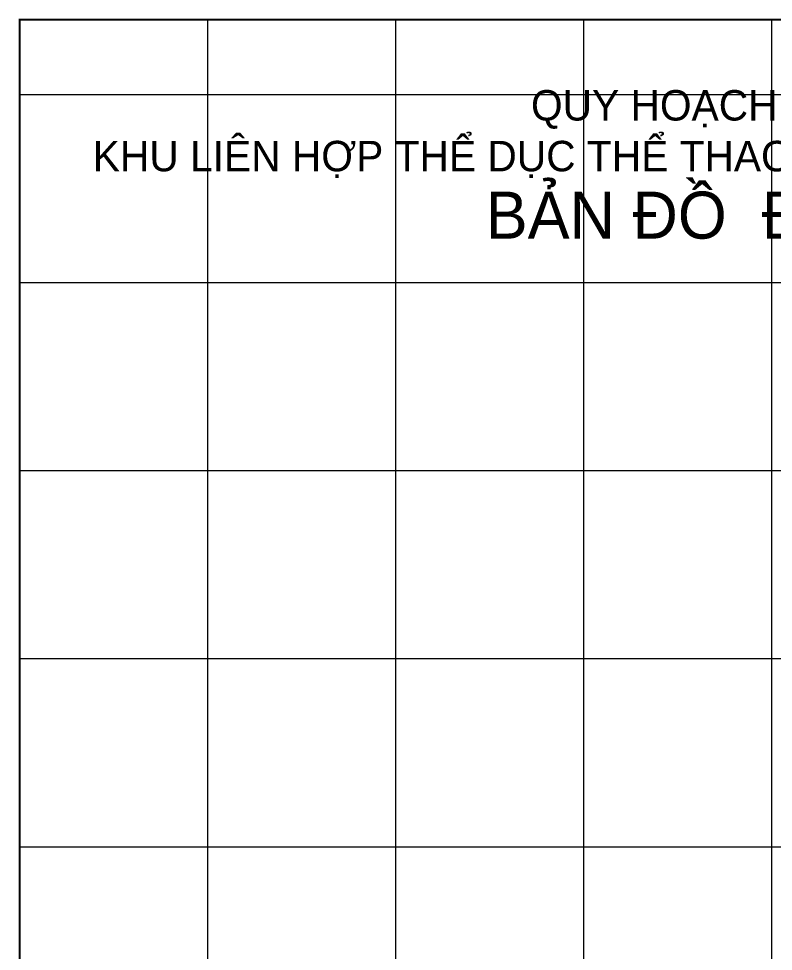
# Model space of a CAD drawing. Header units: millimetres. Extents: x 476643 to 477419, y 1110674 to 1111494.
# Drawn here: x 476643.4 to 476844.2, y 1111246.3 to 1111494.3 of the extents above; entities that cross this region are included whole.
import ezdxf

# ---------------------------------------------------------------- set-up
doc = ezdxf.new("R2010")
doc.units = ezdxf.units.MM
doc.header["$LTSCALE"] = 0.001
doc.header["$MEASUREMENT"] = 0
doc.linetypes.add('DASHDOTX2', pattern=[2, 1, -0.5, 0, -0.5])
doc.layers.add('LUOI', color=8, linetype='Continuous', lineweight=5)
doc.layers.add('N-NHA', color=6, linetype='Continuous', lineweight=25)
doc.layers.add('QH-text', color=7, linetype='Continuous')
doc.styles.add('DIM', font='VAVON.TTF')

msp = doc.modelspace()

# ---------------------------------------------------------------- linework, layer by layer
at = {"layer": 'LUOI'}
for p, q in [((476693.66, 1111494), (476693.66, 1110674)), ((476743.66, 1111494), (476743.66, 1110674)), ((476793.66, 1111494), (476793.66, 1110674)), ((476843.66, 1111494), (476843.66, 1110674)), ((477307.32, 1111474), (476643.66, 1111474)), ((477307.32, 1111424), (476643.66, 1111424)), ((477307.32, 1111374), (476643.66, 1111374)), ((477307.32, 1111324), (476643.66, 1111324)), ((477307.32, 1111274), (476643.66, 1111274))]:
    msp.add_line(p, q, dxfattribs=at)
at = {"layer": 'N-NHA', "color": 0, "const_width": 0.5}
msp.add_lwpolyline([(476643.66, 1111494), (476643.66, 1111084), (477307.32, 1111084), (477307.32, 1111494)], close=True, dxfattribs=at)

# ---------------------------------------------------------------- texts
at = {"layer": 'QH-text', "linetype": 'DASHDOTX2', "insert": (476898.64, 1111454.13), "char_height": 7.1982, "width": 683.7507, "attachment_point": 5, "style": 'DIM'}
msp.add_mtext('\\A1;{\\H1.125x;QUY HOAÏCH CHI TIEÁT XAÂY DÖÏNG TYÛ LEÄ 1/500\\PKHU LIEÂN HÔÏP THEÅ DUÏC THEÅ THAO COÀN CAÙI KHEÁ QUAÄN NINH KIEÀU THAØNH PHOÁ CAÀN THÔ\\P\\H1.544x;BAÛN ÑOÀ  ÑAÙNH GIAÙ HIEÄN TRAÏNG}', dxfattribs=at)

doc.saveas('drawing.dxf')
